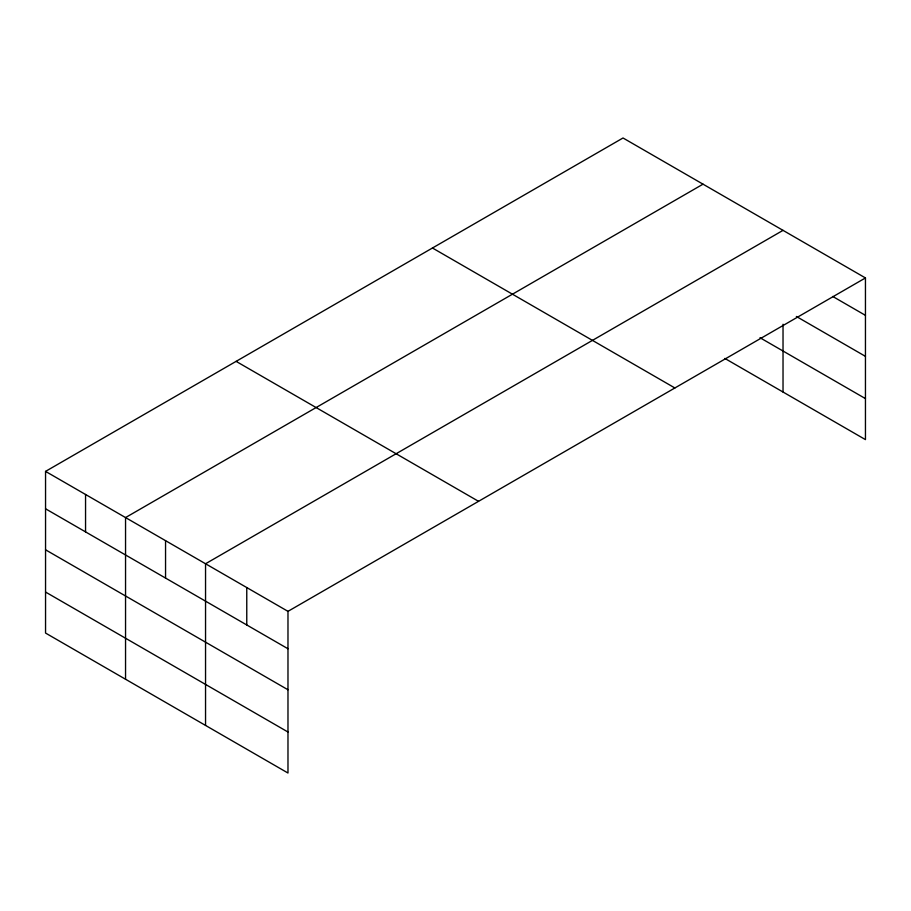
<?xml version="1.0" encoding="UTF-8"?>
<svg xmlns="http://www.w3.org/2000/svg" width="911" height="911" viewBox="0 0 911 911"><rect width="100%" height="100%" fill="white"/><g stroke="black" fill="none" stroke-linecap="round" stroke-linejoin="round"><path stroke-width="1.37" d="M45.55 471.386L287.978 611.349L287.978 773.018L45.55 633.054L45.55 471.386L623.022 137.982L865.45 277.946L865.45 439.614L724.849 358.433M703.03 184.17L125.547 517.573L125.547 679.242M783.027 230.358L205.544 563.761L205.544 725.429M287.978 611.349L865.45 277.946M832.722 296.451L865.45 315.354M796.362 316.47L865.45 356.36M759.99 337.719L865.45 398.608M432.463 248.008L674.88 387.972M236.12 361.371L478.537 501.323M45.55 508.793L287.978 648.757M45.55 549.8L287.978 689.764M45.55 592.048L287.978 732.011M783.027 324.259L783.027 392.026M246.767 587.561L246.767 624.957M165.551 540.667L165.551 578.075M85.554 494.479L85.554 531.887"/></g></svg>
